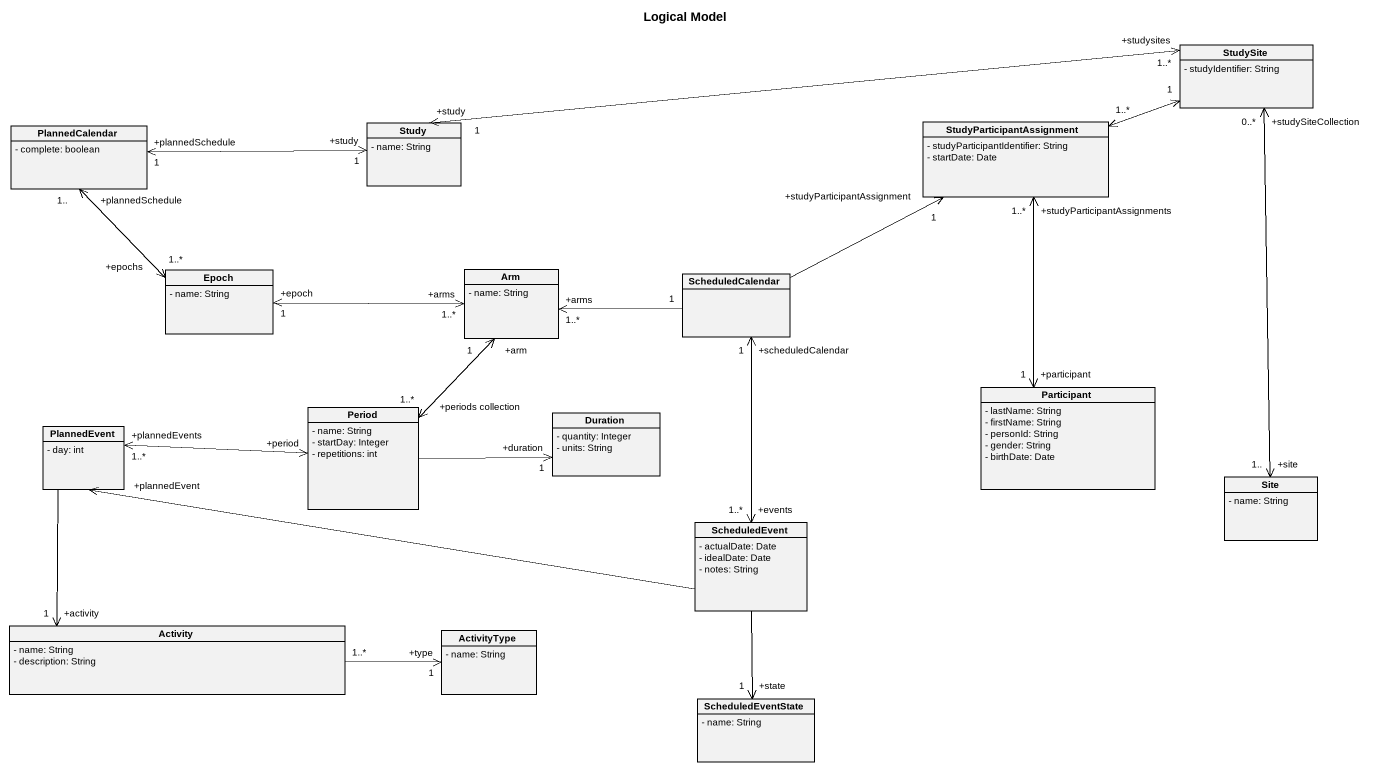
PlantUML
@startuml
title Logical Model
hide circle
hide empty members
skinparam classAttributeIconSize 0
class StudySite {
  - studyIdentifier: String
}
class PlannedCalendar {
  - complete: boolean
}
class Study {
  - name: String
}
class StudyParticipantAssignment {
  - studyParticipantIdentifier: String
  - startDate: Date
}
class Epoch {
  - name: String
}
class Arm {
  - name: String
}
class ScheduledCalendar
class Period {
  - name: String
  - startDay: Integer
  - repetitions: int
}
class Duration {
  - quantity: Integer
  - units: String
}
class "Participant" as Participant_ {
  - lastName: String
  - firstName: String
  - personId: String
  - gender: String
  - birthDate: Date
}
class PlannedEvent {
  - day: int
}
class Site {
  - name: String
}
class ScheduledEvent {
  - actualDate: Date
  - idealDate: Date
  - notes: String
}
class Activity {
  - name: String
  - description: String
}
class ActivityType {
  - name: String
}
class ScheduledEventState {
  - name: String
}
StudySite "1" <-left-> "1..*" StudyParticipantAssignment
PlannedCalendar "+plannedSchedule\n1" <-right-> "+study\n1" Study
PlannedCalendar "+plannedSchedule\n1.." <--> "+epochs\n1..*" Epoch
Study "+study\n1" <-right-> "+studysites\n1..*" StudySite
Epoch "+epoch\n1" <-right-> "+arms\n1..*" Arm
Arm "+arm\n1" <--> "+periods collection\n1..*" Period
ScheduledCalendar -right-> "+studyParticipantAssignment\n1" StudyParticipantAssignment
ScheduledCalendar "1" -left-> "+arms\n1..*" Arm
ScheduledCalendar "+scheduledCalendar\n1" <--> "+events\n1..*" ScheduledEvent
Period -right-> "+duration\n1" Duration
Period "+period" <-left-> "+plannedEvents\n1..*" PlannedEvent
Participant_ "+participant\n1" <-up-> "+studyParticipantAssignments\n1..*" StudyParticipantAssignment
PlannedEvent "+plannedEvent" <-right- ScheduledEvent
PlannedEvent --> "+activity\n1" Activity
Site "+site\n1.." <-up-> "+studySiteCollection\n0..*" StudySite
ScheduledEvent --> "+state\n1" ScheduledEventState
ActivityType "+type\n1" <-left- "1..*" Activity
@enduml
